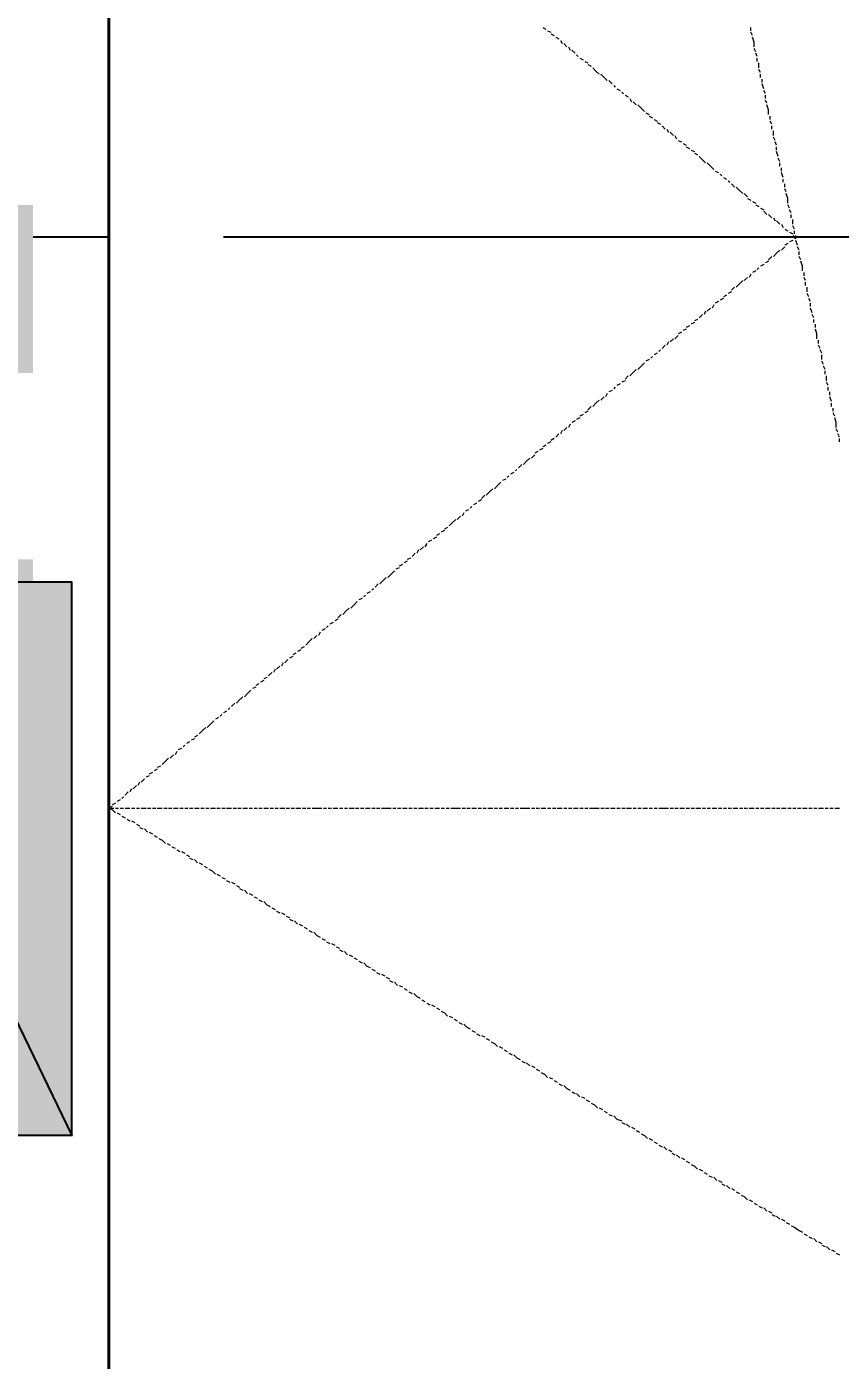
# Model space of a CAD drawing. Extents: x 8 to 21351, y 0 to 420.
# Drawn here: x 15871.49 to 15882.17, y 354.23 to 371.74 of the extents above; entities that cross this region are included whole.
import ezdxf

# ---------------------------------------------------------------- set-up
doc = ezdxf.new("R2010")
doc.units = 0
doc.styles.add('TEYPDFCAD_TEXT', font='arial.ttf')

msp = doc.modelspace()

# ---------------------------------------------------------------- hatches: boundary and pattern name
at = {"true_color": 0xffffff}
h = msp.add_hatch(color=0, dxfattribs=at)
h.paths.add_polyline_path([(15868.573, 357.187), (15868.573, 364.448), (15872.087, 357.187)])
h.paths.add_polyline_path([(15868.573, 364.448), (15872.087, 357.187), (15872.087, 364.448)])

# ---------------------------------------------------------------- linework, layer by layer
at = {"color": 7, "lineweight": 40}
msp.add_line((15872.574, 397.743), (15872.574, 310.219), dxfattribs=at)
at = {"color": 7, "lineweight": 25}
for p, q in [((15872.574, 381.593), (15872.574, 361.59)), ((15872.574, 368.977), (15871.579, 368.977)), ((15894.079, 368.977), (15874.077, 368.977)), ((15872.574, 360.087), (15872.574, 359.071)), ((15872.574, 356.193), (15872.574, 358.119)), ((15872.574, 357.568), (15872.574, 337.566))]:
    msp.add_line(p, q, dxfattribs=at)
at = {"color": 7, "lineweight": 5}
for p, q in [((15872.574, 371.687), (15872.574, 371.729)), ((15872.574, 371.602), (15872.574, 371.666)), ((15878.268, 371.729), (15878.31, 371.708)), ((15878.331, 371.687), (15878.373, 371.666)), ((15878.373, 371.644), (15878.416, 371.623)), ((15880.998, 371.687), (15880.998, 371.729)), ((15881.019, 371.623), (15880.998, 371.666)), ((15872.574, 371.538), (15872.574, 371.581)), ((15872.574, 371.475), (15872.574, 371.517)), ((15872.574, 371.39), (15872.574, 371.454)), ((15878.437, 371.602), (15878.479, 371.581)), ((15878.5, 371.56), (15878.522, 371.517)), ((15878.543, 371.517), (15878.585, 371.475)), ((15878.606, 371.475), (15878.627, 371.433)), ((15881.04, 371.538), (15881.019, 371.602)), ((15881.04, 371.475), (15881.04, 371.538)), ((15881.062, 371.411), (15881.04, 371.454)), ((15872.574, 371.327), (15872.574, 371.39)), ((15872.574, 371.263), (15872.574, 371.306)), ((15878.649, 371.433), (15878.691, 371.39)), ((15878.712, 371.369), (15878.733, 371.348)), ((15878.754, 371.327), (15878.797, 371.306)), ((15878.818, 371.284), (15878.86, 371.263)), ((15881.083, 371.348), (15881.062, 371.39)), ((15881.083, 371.284), (15881.083, 371.327)), ((15872.574, 371.2), (15872.574, 371.242)), ((15872.574, 371.115), (15872.574, 371.179)), ((15878.86, 371.242), (15878.903, 371.221)), ((15878.924, 371.2), (15878.966, 371.157)), ((15878.966, 371.157), (15879.008, 371.115)), ((15879.03, 371.115), (15879.072, 371.073)), ((15881.104, 371.2), (15881.104, 371.263)), ((15881.125, 371.136), (15881.104, 371.179)), ((15881.125, 371.073), (15881.125, 371.115)), ((15872.574, 371.052), (15872.574, 371.094)), ((15872.574, 370.988), (15872.574, 371.031)), ((15872.574, 370.904), (15872.574, 370.967)), ((15879.072, 371.073), (15879.114, 371.031)), ((15879.135, 371.031), (15879.178, 370.988)), ((15879.199, 370.967), (15879.22, 370.946)), ((15881.146, 371.009), (15881.146, 371.052)), ((15881.167, 370.925), (15881.146, 370.988)), ((15872.574, 370.84), (15872.574, 370.882)), ((15872.574, 370.776), (15872.574, 370.819)), ((15872.574, 370.692), (15872.574, 370.755)), ((15879.241, 370.925), (15879.284, 370.904)), ((15879.305, 370.882), (15879.326, 370.861)), ((15879.347, 370.84), (15879.389, 370.819)), ((15879.411, 370.798), (15879.432, 370.755)), ((15879.453, 370.755), (15879.495, 370.713)), ((15881.189, 370.861), (15881.167, 370.904)), ((15881.189, 370.798), (15881.189, 370.84)), ((15881.21, 370.734), (15881.189, 370.776)), ((15872.574, 370.628), (15872.574, 370.671)), ((15872.574, 370.565), (15872.574, 370.607)), ((15879.516, 370.713), (15879.559, 370.671)), ((15879.559, 370.671), (15879.601, 370.628)), ((15879.622, 370.607), (15879.665, 370.586)), ((15881.231, 370.649), (15881.21, 370.713)), ((15881.231, 370.586), (15881.231, 370.649)), ((15872.574, 370.48), (15872.574, 370.544)), ((15872.574, 370.417), (15872.574, 370.48)), ((15879.665, 370.565), (15879.707, 370.544)), ((15879.728, 370.522), (15879.77, 370.501)), ((15879.77, 370.48), (15879.813, 370.459)), ((15879.834, 370.438), (15879.876, 370.396)), ((15881.252, 370.522), (15881.252, 370.565)), ((15881.273, 370.459), (15881.252, 370.501)), ((15881.273, 370.396), (15881.273, 370.438)), ((15872.574, 370.353), (15872.574, 370.396)), ((15872.574, 370.29), (15872.574, 370.332)), ((15872.574, 370.205), (15872.574, 370.269)), ((15879.897, 370.396), (15879.919, 370.353)), ((15879.94, 370.353), (15879.982, 370.311)), ((15880.003, 370.311), (15880.024, 370.269)), ((15880.046, 370.247), (15880.088, 370.226)), ((15881.294, 370.311), (15881.294, 370.374)), ((15881.316, 370.247), (15881.294, 370.29)), ((15872.574, 370.142), (15872.574, 370.184)), ((15872.574, 370.078), (15872.574, 370.12)), ((15872.574, 369.993), (15872.574, 370.057)), ((15880.109, 370.205), (15880.151, 370.184)), ((15880.151, 370.163), (15880.194, 370.142)), ((15880.215, 370.12), (15880.257, 370.099)), ((15880.257, 370.078), (15880.3, 370.057)), ((15881.337, 370.184), (15881.316, 370.226)), ((15881.337, 370.12), (15881.337, 370.163)), ((15881.358, 370.036), (15881.337, 370.099)), ((15872.574, 369.93), (15872.574, 369.972)), ((15872.574, 369.866), (15872.574, 369.909)), ((15880.321, 370.036), (15880.363, 369.993)), ((15880.363, 369.993), (15880.405, 369.951)), ((15880.427, 369.951), (15880.469, 369.909)), ((15880.469, 369.909), (15880.511, 369.866)), ((15881.379, 369.972), (15881.358, 370.014)), ((15881.379, 369.909), (15881.379, 369.951)), ((15881.4, 369.845), (15881.4, 369.887)), ((15872.574, 369.782), (15872.574, 369.845)), ((15872.574, 369.718), (15872.574, 369.76)), ((15880.532, 369.845), (15880.575, 369.824)), ((15880.596, 369.803), (15880.617, 369.782)), ((15880.638, 369.76), (15880.681, 369.739)), ((15880.702, 369.718), (15880.723, 369.697)), ((15881.421, 369.76), (15881.4, 369.824)), ((15881.421, 369.697), (15881.421, 369.739)), ((15872.574, 369.655), (15872.574, 369.697)), ((15872.574, 369.57), (15872.574, 369.634)), ((15872.574, 369.507), (15872.574, 369.57)), ((15880.744, 369.676), (15880.786, 369.634)), ((15880.808, 369.634), (15880.85, 369.591)), ((15880.85, 369.591), (15880.892, 369.549)), ((15880.913, 369.549), (15880.956, 369.507)), ((15881.443, 369.634), (15881.443, 369.676)), ((15881.464, 369.57), (15881.443, 369.612)), ((15881.485, 369.485), (15881.464, 369.549)), ((15872.574, 369.443), (15872.574, 369.485)), ((15872.574, 369.38), (15872.574, 369.422)), ((15872.574, 369.295), (15872.574, 369.358)), ((15880.956, 369.485), (15880.998, 369.464)), ((15881.019, 369.443), (15881.062, 369.422)), ((15881.062, 369.401), (15881.104, 369.38)), ((15881.125, 369.358), (15881.167, 369.337)), ((15881.485, 369.422), (15881.485, 369.485)), ((15881.506, 369.358), (15881.485, 369.401)), ((15872.574, 369.231), (15872.574, 369.274)), ((15872.574, 369.168), (15872.574, 369.21)), ((15881.167, 369.316), (15881.21, 369.274)), ((15881.231, 369.274), (15881.273, 369.231)), ((15881.294, 369.231), (15881.316, 369.189)), ((15881.337, 369.189), (15881.379, 369.147)), ((15881.527, 369.295), (15881.506, 369.337)), ((15881.527, 369.231), (15881.527, 369.274)), ((15881.548, 369.147), (15881.548, 369.21)), ((15872.574, 369.083), (15872.574, 369.147)), ((15872.574, 369.02), (15872.574, 369.062)), ((15881.4, 369.147), (15881.421, 369.104)), ((15881.443, 369.083), (15881.485, 369.062)), ((15881.506, 369.041), (15881.548, 369.02)), ((15881.57, 369.083), (15881.548, 369.125)), ((15881.57, 369.02), (15881.57, 369.062)), ((15872.574, 368.956), (15872.574, 368.998)), ((15872.574, 368.871), (15872.574, 368.935)), ((15872.574, 368.808), (15872.574, 368.85)), ((15881.443, 368.85), (15881.4, 368.808)), ((15881.485, 368.893), (15881.443, 368.871)), ((15881.548, 368.935), (15881.506, 368.914)), ((15881.548, 368.998), (15881.591, 368.977)), ((15881.591, 368.977), (15881.57, 368.956)), ((15881.591, 368.956), (15881.591, 368.998)), ((15881.612, 368.871), (15881.591, 368.935)), ((15881.633, 368.808), (15881.612, 368.85)), ((15872.574, 368.745), (15872.574, 368.787)), ((15872.574, 368.66), (15872.574, 368.723)), ((15872.574, 368.596), (15872.574, 368.66)), ((15881.231, 368.66), (15881.189, 368.639)), ((15881.273, 368.723), (15881.231, 368.681)), ((15881.337, 368.766), (15881.294, 368.723)), ((15881.379, 368.808), (15881.337, 368.766)), ((15881.633, 368.745), (15881.633, 368.787)), ((15881.654, 368.681), (15881.633, 368.723)), ((15881.675, 368.596), (15881.654, 368.66)), ((15872.574, 368.533), (15872.574, 368.575)), ((15872.574, 368.469), (15872.574, 368.512)), ((15880.998, 368.49), (15880.977, 368.448)), ((15881.062, 368.533), (15881.019, 368.512)), ((15881.104, 368.575), (15881.083, 368.554)), ((15881.167, 368.617), (15881.125, 368.596)), ((15881.675, 368.533), (15881.675, 368.596)), ((15881.697, 368.469), (15881.697, 368.512)), ((15872.574, 368.385), (15872.574, 368.448)), ((15872.574, 368.321), (15872.574, 368.363)), ((15880.786, 368.321), (15880.744, 368.279)), ((15880.85, 368.363), (15880.808, 368.321)), ((15880.892, 368.406), (15880.85, 368.363)), ((15880.956, 368.448), (15880.913, 368.406)), ((15881.718, 368.406), (15881.697, 368.448)), ((15881.718, 368.342), (15881.718, 368.385)), ((15881.739, 368.258), (15881.739, 368.321)), ((15872.574, 368.258), (15872.574, 368.3)), ((15872.574, 368.173), (15872.574, 368.236)), ((15872.574, 368.11), (15872.574, 368.152)), ((15880.575, 368.131), (15880.532, 368.11)), ((15880.638, 368.173), (15880.596, 368.152)), ((15880.681, 368.215), (15880.638, 368.194)), ((15880.744, 368.258), (15880.702, 368.236)), ((15881.76, 368.194), (15881.739, 368.236)), ((15881.781, 368.131), (15881.76, 368.173)), ((15872.574, 368.046), (15872.574, 368.088)), ((15872.574, 367.961), (15872.574, 368.025)), ((15880.363, 367.961), (15880.321, 367.919)), ((15880.405, 368.004), (15880.384, 367.961)), ((15880.469, 368.046), (15880.427, 368.004)), ((15880.511, 368.088), (15880.49, 368.046)), ((15881.781, 368.067), (15881.781, 368.11)), ((15881.802, 367.983), (15881.781, 368.046)), ((15881.824, 367.919), (15881.802, 367.961)), ((15872.574, 367.898), (15872.574, 367.94)), ((15872.574, 367.834), (15872.574, 367.877)), ((15872.574, 367.75), (15872.574, 367.813)), ((15880.194, 367.813), (15880.151, 367.792)), ((15880.257, 367.855), (15880.215, 367.834)), ((15880.3, 367.898), (15880.257, 367.877)), ((15881.824, 367.855), (15881.824, 367.898)), ((15881.845, 367.792), (15881.845, 367.834)), ((15872.574, 367.686), (15872.574, 367.75)), ((15872.574, 367.623), (15872.574, 367.665)), ((15872.574, 367.559), (15872.574, 367.601)), ((15879.919, 367.601), (15879.897, 367.559)), ((15879.982, 367.644), (15879.94, 367.601)), ((15880.046, 367.686), (15880.003, 367.644)), ((15880.088, 367.728), (15880.046, 367.707)), ((15880.151, 367.771), (15880.109, 367.75)), ((15881.866, 367.707), (15881.845, 367.771)), ((15881.866, 367.644), (15881.866, 367.707)), ((15881.887, 367.58), (15881.887, 367.623)), ((15872.574, 367.474), (15872.574, 367.538)), ((15872.574, 367.411), (15872.574, 367.453)), ((15879.77, 367.453), (15879.728, 367.432)), ((15879.813, 367.496), (15879.792, 367.474)), ((15879.876, 367.559), (15879.834, 367.517)), ((15881.908, 367.517), (15881.887, 367.559)), ((15881.929, 367.453), (15881.908, 367.496)), ((15881.929, 367.369), (15881.929, 367.432)), ((15872.574, 367.348), (15872.574, 367.39)), ((15872.574, 367.263), (15872.574, 367.326)), ((15879.559, 367.284), (15879.516, 367.242)), ((15879.601, 367.326), (15879.559, 367.284)), ((15879.665, 367.369), (15879.622, 367.348)), ((15879.707, 367.411), (15879.686, 367.39)), ((15881.951, 367.305), (15881.929, 367.348)), ((15881.972, 367.242), (15881.951, 367.284)), ((15872.574, 367.199), (15872.574, 367.242)), ((15872.574, 367.136), (15872.574, 367.178)), ((15872.574, 367.051), (15872.574, 367.115)), ((15879.347, 367.093), (15879.305, 367.072)), ((15879.389, 367.157), (15879.347, 367.115)), ((15879.453, 367.199), (15879.411, 367.157)), ((15879.495, 367.242), (15879.453, 367.199)), ((15881.972, 367.178), (15881.972, 367.221)), ((15881.993, 367.093), (15881.993, 367.157)), ((15872.574, 366.988), (15872.574, 367.03)), ((15872.574, 366.924), (15872.574, 366.966)), ((15872.574, 366.839), (15872.574, 366.903)), ((15879.114, 366.924), (15879.093, 366.882)), ((15879.178, 366.966), (15879.135, 366.945)), ((15879.22, 367.009), (15879.199, 366.988)), ((15879.284, 367.051), (15879.241, 367.03)), ((15882.014, 367.03), (15881.993, 367.072)), ((15882.014, 366.966), (15882.014, 367.009)), ((15882.035, 366.903), (15882.035, 366.945)), ((15872.574, 366.776), (15872.574, 366.839)), ((15872.574, 366.712), (15872.574, 366.755)), ((15878.903, 366.755), (15878.86, 366.712)), ((15878.966, 366.797), (15878.924, 366.755)), ((15879.008, 366.839), (15878.966, 366.797)), ((15879.072, 366.882), (15879.03, 366.839)), ((15882.056, 366.818), (15882.035, 366.882)), ((15882.056, 366.755), (15882.056, 366.797)), ((15882.078, 366.691), (15882.078, 366.734)), ((15872.574, 366.649), (15872.574, 366.691)), ((15872.574, 366.564), (15872.574, 366.628)), ((15878.691, 366.564), (15878.649, 366.543)), ((15878.754, 366.607), (15878.712, 366.585)), ((15878.797, 366.649), (15878.754, 366.628)), ((15878.86, 366.691), (15878.818, 366.67)), ((15882.099, 366.628), (15882.078, 366.67)), ((15882.12, 366.543), (15882.099, 366.607)), ((15872.574, 366.501), (15872.574, 366.543)), ((15872.574, 366.437), (15872.574, 366.48)), ((15872.574, 366.353), (15872.574, 366.416)), ((15878.479, 366.395), (15878.437, 366.353)), ((15878.522, 366.437), (15878.5, 366.395)), ((15878.585, 366.48), (15878.543, 366.437)), ((15878.627, 366.522), (15878.606, 366.48)), ((15882.12, 366.48), (15882.12, 366.543)), ((15882.141, 366.416), (15882.12, 366.459)), ((15882.162, 366.353), (15882.141, 366.395)), ((15872.574, 366.289), (15872.574, 366.332)), ((15872.574, 366.226), (15872.574, 366.268)), ((15872.574, 366.141), (15872.574, 366.204)), ((15878.268, 366.204), (15878.225, 366.183)), ((15878.31, 366.247), (15878.268, 366.226)), ((15878.373, 366.289), (15878.331, 366.268)), ((15878.416, 366.332), (15878.373, 366.31)), ((15882.162, 366.289), (15882.162, 366.332)), ((15872.574, 366.077), (15872.574, 366.12)), ((15872.574, 366.014), (15872.574, 366.056)), ((15878.056, 366.035), (15878.014, 365.993)), ((15878.098, 366.077), (15878.056, 366.035)), ((15878.162, 366.12), (15878.119, 366.077)), ((15878.204, 366.162), (15878.162, 366.141)), ((15872.574, 365.929), (15872.574, 365.993)), ((15872.574, 365.866), (15872.574, 365.929)), ((15877.887, 365.887), (15877.844, 365.866)), ((15877.929, 365.929), (15877.908, 365.908)), ((15877.992, 365.993), (15877.95, 365.95)), ((15872.574, 365.802), (15872.574, 365.845)), ((15872.574, 365.739), (15872.574, 365.781)), ((15872.574, 365.654), (15872.574, 365.718)), ((15877.675, 365.718), (15877.633, 365.675)), ((15877.717, 365.76), (15877.675, 365.718)), ((15877.781, 365.802), (15877.738, 365.781)), ((15877.823, 365.845), (15877.802, 365.824)), ((15872.574, 365.591), (15872.574, 365.633)), ((15872.574, 365.527), (15872.574, 365.569)), ((15872.574, 365.442), (15872.574, 365.506)), ((15877.463, 365.527), (15877.421, 365.506)), ((15877.506, 365.591), (15877.463, 365.548)), ((15877.569, 365.633), (15877.527, 365.591)), ((15877.611, 365.675), (15877.569, 365.633)), ((15872.574, 365.379), (15872.574, 365.421)), ((15872.574, 365.315), (15872.574, 365.358)), ((15877.23, 365.358), (15877.209, 365.315)), ((15877.294, 365.4), (15877.252, 365.379)), ((15877.336, 365.442), (15877.315, 365.421)), ((15877.4, 365.485), (15877.357, 365.464)), ((15872.574, 365.231), (15872.574, 365.294)), ((15872.574, 365.167), (15872.574, 365.21)), ((15877.019, 365.167), (15876.976, 365.146)), ((15877.082, 365.231), (15877.04, 365.188)), ((15877.125, 365.273), (15877.082, 365.231)), ((15877.188, 365.315), (15877.146, 365.273)), ((15872.574, 365.104), (15872.574, 365.146)), ((15872.574, 365.019), (15872.574, 365.083)), ((15872.574, 364.956), (15872.574, 365.019)), ((15876.807, 364.998), (15876.765, 364.977)), ((15876.871, 365.04), (15876.828, 365.019)), ((15876.913, 365.083), (15876.871, 365.062)), ((15876.976, 365.125), (15876.934, 365.104)), ((15872.574, 364.892), (15872.574, 364.935)), ((15872.574, 364.829), (15872.574, 364.871)), ((15872.574, 364.744), (15872.574, 364.807)), ((15876.595, 364.829), (15876.553, 364.786)), ((15876.638, 364.871), (15876.617, 364.829)), ((15876.701, 364.913), (15876.659, 364.871)), ((15876.744, 364.956), (15876.722, 364.913)), ((15872.574, 364.68), (15872.574, 364.723)), ((15872.574, 364.617), (15872.574, 364.659)), ((15876.384, 364.638), (15876.341, 364.617)), ((15876.426, 364.68), (15876.384, 364.659)), ((15876.49, 364.723), (15876.447, 364.702)), ((15876.532, 364.765), (15876.49, 364.744)), ((15872.574, 364.532), (15872.574, 364.596)), ((15872.574, 364.469), (15872.574, 364.511)), ((15876.172, 364.469), (15876.13, 364.426)), ((15876.214, 364.511), (15876.172, 364.469)), ((15876.278, 364.553), (15876.236, 364.511)), ((15876.32, 364.596), (15876.278, 364.553)), ((15872.574, 364.405), (15872.574, 364.448)), ((15872.574, 364.321), (15872.574, 364.384)), ((15872.574, 364.257), (15872.574, 364.299)), ((15875.939, 364.278), (15875.918, 364.257)), ((15876.003, 364.321), (15875.96, 364.299)), ((15876.045, 364.363), (15876.024, 364.342)), ((15876.109, 364.426), (15876.066, 364.384)), ((15872.574, 364.194), (15872.574, 364.236)), ((15872.574, 364.109), (15872.574, 364.173)), ((15872.574, 364.046), (15872.574, 364.109)), ((15875.728, 364.109), (15875.685, 364.067)), ((15875.791, 364.151), (15875.749, 364.109)), ((15875.833, 364.194), (15875.791, 364.151)), ((15875.897, 364.236), (15875.855, 364.215)), ((15872.574, 363.982), (15872.574, 364.024)), ((15872.574, 363.918), (15872.574, 363.961)), ((15875.579, 363.961), (15875.537, 363.94)), ((15875.622, 364.024), (15875.579, 363.982)), ((15875.685, 364.067), (15875.643, 364.024)), ((15872.574, 363.834), (15872.574, 363.897)), ((15872.574, 363.77), (15872.574, 363.813)), ((15875.347, 363.791), (15875.325, 363.749)), ((15875.41, 363.834), (15875.368, 363.813)), ((15875.452, 363.876), (15875.431, 363.855)), ((15875.516, 363.918), (15875.474, 363.897)), ((15872.574, 363.707), (15872.574, 363.749)), ((15872.574, 363.622), (15872.574, 363.686)), ((15872.574, 363.559), (15872.574, 363.601)), ((15875.135, 363.601), (15875.093, 363.58)), ((15875.198, 363.664), (15875.156, 363.622)), ((15875.241, 363.707), (15875.198, 363.664)), ((15875.304, 363.749), (15875.262, 363.707)), ((15872.574, 363.495), (15872.574, 363.538)), ((15872.574, 363.41), (15872.574, 363.474)), ((15874.923, 363.432), (15874.881, 363.389)), ((15874.987, 363.474), (15874.944, 363.453)), ((15875.029, 363.516), (15874.987, 363.495)), ((15875.093, 363.559), (15875.05, 363.538)), ((15872.574, 363.347), (15872.574, 363.389)), ((15872.574, 363.283), (15872.574, 363.326)), ((15872.574, 363.199), (15872.574, 363.262)), ((15874.712, 363.262), (15874.669, 363.22)), ((15874.754, 363.305), (15874.733, 363.262)), ((15874.817, 363.347), (15874.775, 363.305)), ((15874.86, 363.389), (15874.839, 363.347)), ((15872.574, 363.135), (15872.574, 363.199)), ((15872.574, 363.072), (15872.574, 363.114)), ((15872.574, 363.008), (15872.574, 363.051)), ((15874.5, 363.072), (15874.458, 363.051)), ((15874.542, 363.114), (15874.5, 363.093)), ((15874.606, 363.156), (15874.563, 363.135)), ((15874.648, 363.199), (15874.606, 363.178)), ((15872.574, 362.924), (15872.574, 362.987)), ((15872.574, 362.86), (15872.574, 362.902)), ((15874.288, 362.902), (15874.246, 362.86)), ((15874.331, 362.945), (15874.288, 362.902)), ((15874.394, 362.987), (15874.352, 362.945)), ((15874.436, 363.029), (15874.394, 362.987)), ((15872.574, 362.797), (15872.574, 362.839)), ((15872.574, 362.712), (15872.574, 362.776)), ((15874.055, 362.712), (15874.034, 362.691)), ((15874.119, 362.754), (15874.077, 362.733)), ((15874.161, 362.797), (15874.14, 362.776)), ((15874.225, 362.86), (15874.182, 362.818)), ((15872.574, 362.649), (15872.574, 362.691)), ((15872.574, 362.585), (15872.574, 362.627)), ((15872.574, 362.5), (15872.574, 362.564)), ((15873.844, 362.543), (15873.801, 362.5)), ((15873.907, 362.585), (15873.865, 362.543)), ((15873.95, 362.627), (15873.907, 362.585)), ((15874.013, 362.67), (15873.971, 362.649)), ((15872.574, 362.437), (15872.574, 362.479)), ((15872.574, 362.373), (15872.574, 362.416)), ((15872.574, 362.289), (15872.574, 362.352)), ((15873.632, 362.352), (15873.59, 362.331)), ((15873.696, 362.394), (15873.653, 362.373)), ((15873.738, 362.437), (15873.696, 362.416)), ((15873.801, 362.5), (15873.759, 362.458)), ((15872.574, 362.225), (15872.574, 362.289)), ((15872.574, 362.162), (15872.574, 362.204)), ((15873.42, 362.183), (15873.378, 362.14)), ((15873.463, 362.225), (15873.442, 362.183)), ((15873.526, 362.267), (15873.484, 362.246)), ((15873.569, 362.31), (15873.547, 362.289)), ((15872.574, 362.098), (15872.574, 362.14)), ((15872.574, 362.014), (15872.574, 362.077)), ((15873.251, 362.035), (15873.209, 362.014)), ((15873.315, 362.098), (15873.272, 362.056)), ((15873.357, 362.14), (15873.315, 362.098)), ((15872.574, 361.95), (15872.574, 361.992)), ((15872.574, 361.887), (15872.574, 361.929)), ((15872.574, 361.802), (15872.574, 361.865)), ((15873.039, 361.865), (15872.997, 361.823)), ((15873.103, 361.908), (15873.061, 361.887)), ((15873.145, 361.95), (15873.103, 361.929)), ((15873.209, 361.992), (15873.166, 361.971)), ((15872.574, 361.738), (15872.574, 361.781)), ((15872.574, 361.675), (15872.574, 361.717)), ((15872.574, 361.59), (15872.574, 361.654)), ((15872.828, 361.696), (15872.785, 361.654)), ((15872.87, 361.738), (15872.849, 361.696)), ((15872.934, 361.781), (15872.891, 361.738)), ((15872.976, 361.823), (15872.955, 361.781)), ((15872.574, 361.527), (15872.574, 361.569)), ((15872.616, 361.505), (15872.574, 361.484)), ((15872.574, 361.463), (15872.574, 361.505)), ((15872.574, 361.484), (15872.637, 361.484)), ((15872.574, 361.484), (15872.616, 361.463)), ((15872.658, 361.548), (15872.616, 361.527)), ((15872.658, 361.484), (15872.701, 361.484)), ((15872.722, 361.59), (15872.68, 361.569)), ((15872.722, 361.484), (15872.764, 361.484)), ((15872.764, 361.632), (15872.743, 361.611)), ((15872.785, 361.484), (15872.849, 361.484)), ((15872.87, 361.484), (15872.912, 361.484)), ((15872.934, 361.484), (15872.976, 361.484)), ((15872.997, 361.484), (15873.061, 361.484)), ((15873.082, 361.484), (15873.124, 361.484)), ((15873.145, 361.484), (15873.188, 361.484)), ((15873.209, 361.484), (15873.272, 361.484)), ((15873.293, 361.484), (15873.336, 361.484)), ((15873.357, 361.484), (15873.399, 361.484)), ((15873.42, 361.484), (15873.484, 361.484)), ((15873.505, 361.484), (15873.547, 361.484)), ((15873.569, 361.484), (15873.611, 361.484)), ((15873.632, 361.484), (15873.674, 361.484)), ((15873.696, 361.484), (15873.759, 361.484)), ((15873.78, 361.484), (15873.823, 361.484)), ((15873.844, 361.484), (15873.886, 361.484)), ((15873.907, 361.484), (15873.971, 361.484)), ((15873.992, 361.484), (15874.034, 361.484)), ((15874.055, 361.484), (15874.098, 361.484)), ((15874.119, 361.484), (15874.182, 361.484)), ((15874.204, 361.484), (15874.246, 361.484)), ((15874.267, 361.484), (15874.309, 361.484)), ((15874.331, 361.484), (15874.394, 361.484)), ((15874.415, 361.484), (15874.458, 361.484)), ((15874.479, 361.484), (15874.521, 361.484)), ((15874.542, 361.484), (15874.585, 361.484)), ((15874.606, 361.484), (15874.669, 361.484)), ((15874.69, 361.484), (15874.733, 361.484)), ((15874.754, 361.484), (15874.796, 361.484)), ((15874.817, 361.484), (15874.881, 361.484)), ((15874.902, 361.484), (15874.944, 361.484)), ((15874.966, 361.484), (15875.008, 361.484)), ((15875.029, 361.484), (15875.093, 361.484)), ((15875.114, 361.484), (15875.156, 361.484)), ((15875.177, 361.484), (15875.22, 361.484)), ((15875.241, 361.484), (15875.304, 361.484)), ((15875.304, 361.484), (15875.368, 361.484)), ((15875.389, 361.484), (15875.431, 361.484)), ((15875.452, 361.484), (15875.495, 361.484)), ((15875.516, 361.484), (15875.579, 361.484)), ((15875.601, 361.484), (15875.643, 361.484)), ((15875.664, 361.484), (15875.706, 361.484)), ((15875.728, 361.484), (15875.791, 361.484)), ((15875.812, 361.484), (15875.855, 361.484)), ((15875.876, 361.484), (15875.918, 361.484)), ((15875.939, 361.484), (15876.003, 361.484)), ((15876.024, 361.484), (15876.066, 361.484)), ((15876.087, 361.484), (15876.13, 361.484)), ((15876.151, 361.484), (15876.214, 361.484)), ((15876.214, 361.484), (15876.278, 361.484)), ((15876.299, 361.484), (15876.341, 361.484)), ((15876.363, 361.484), (15876.405, 361.484)), ((15876.426, 361.484), (15876.49, 361.484)), ((15876.511, 361.484), (15876.553, 361.484)), ((15876.574, 361.484), (15876.617, 361.484)), ((15876.638, 361.484), (15876.701, 361.484)), ((15876.722, 361.484), (15876.765, 361.484)), ((15876.786, 361.484), (15876.828, 361.484)), ((15876.849, 361.484), (15876.913, 361.484)), ((15876.934, 361.484), (15876.976, 361.484)), ((15876.998, 361.484), (15877.04, 361.484)), ((15877.061, 361.484), (15877.125, 361.484)), ((15877.125, 361.484), (15877.188, 361.484)), ((15877.209, 361.484), (15877.252, 361.484)), ((15877.273, 361.484), (15877.315, 361.484)), ((15877.336, 361.484), (15877.4, 361.484)), ((15877.421, 361.484), (15877.463, 361.484)), ((15877.484, 361.484), (15877.527, 361.484)), ((15877.548, 361.484), (15877.611, 361.484)), ((15877.633, 361.484), (15877.675, 361.484)), ((15877.696, 361.484), (15877.738, 361.484)), ((15877.76, 361.484), (15877.823, 361.484)), ((15877.844, 361.484), (15877.887, 361.484)), ((15877.908, 361.484), (15877.95, 361.484)), ((15877.971, 361.484), (15878.035, 361.484)), ((15878.035, 361.484), (15878.098, 361.484)), ((15878.119, 361.484), (15878.162, 361.484)), ((15878.183, 361.484), (15878.225, 361.484)), ((15878.246, 361.484), (15878.31, 361.484)), ((15878.331, 361.484), (15878.373, 361.484)), ((15878.395, 361.484), (15878.437, 361.484)), ((15878.458, 361.484), (15878.522, 361.484)), ((15878.543, 361.484), (15878.585, 361.484)), ((15878.606, 361.484), (15878.649, 361.484)), ((15878.67, 361.484), (15878.733, 361.484)), ((15878.754, 361.484), (15878.797, 361.484)), ((15878.818, 361.484), (15878.86, 361.484)), ((15878.881, 361.484), (15878.945, 361.484)), ((15878.945, 361.484), (15879.008, 361.484)), ((15879.03, 361.484), (15879.072, 361.484)), ((15879.093, 361.484), (15879.135, 361.484)), ((15879.157, 361.484), (15879.22, 361.484)), ((15879.241, 361.484), (15879.284, 361.484)), ((15879.305, 361.484), (15879.347, 361.484)), ((15879.368, 361.484), (15879.432, 361.484)), ((15879.453, 361.484), (15879.495, 361.484)), ((15879.516, 361.484), (15879.559, 361.484)), ((15879.58, 361.484), (15879.643, 361.484)), ((15879.665, 361.484), (15879.707, 361.484)), ((15879.728, 361.484), (15879.77, 361.484)), ((15879.792, 361.484), (15879.855, 361.484)), ((15879.855, 361.484), (15879.919, 361.484)), ((15879.94, 361.484), (15879.982, 361.484)), ((15880.003, 361.484), (15880.046, 361.484)), ((15880.067, 361.484), (15880.13, 361.484)), ((15880.151, 361.484), (15880.194, 361.484)), ((15880.215, 361.484), (15880.257, 361.484)), ((15880.278, 361.484), (15880.342, 361.484)), ((15880.363, 361.484), (15880.405, 361.484)), ((15880.427, 361.484), (15880.469, 361.484)), ((15880.49, 361.484), (15880.554, 361.484)), ((15880.575, 361.484), (15880.617, 361.484)), ((15880.638, 361.484), (15880.681, 361.484)), ((15880.702, 361.484), (15880.744, 361.484)), ((15880.765, 361.484), (15880.829, 361.484)), ((15880.85, 361.484), (15880.892, 361.484)), ((15880.913, 361.484), (15880.956, 361.484)), ((15880.977, 361.484), (15881.04, 361.484)), ((15881.062, 361.484), (15881.104, 361.484)), ((15881.125, 361.484), (15881.167, 361.484)), ((15881.189, 361.484), (15881.252, 361.484)), ((15881.273, 361.484), (15881.316, 361.484)), ((15881.337, 361.484), (15881.379, 361.484)), ((15881.4, 361.484), (15881.464, 361.484)), ((15881.485, 361.484), (15881.527, 361.484)), ((15881.548, 361.484), (15881.591, 361.484)), ((15881.612, 361.484), (15881.654, 361.484)), ((15881.675, 361.484), (15881.739, 361.484)), ((15881.76, 361.484), (15881.802, 361.484)), ((15881.824, 361.484), (15881.866, 361.484)), ((15881.887, 361.484), (15881.951, 361.484)), ((15881.972, 361.484), (15882.014, 361.484)), ((15882.035, 361.484), (15882.078, 361.484)), ((15882.099, 361.484), (15882.162, 361.484)), ((15872.574, 361.378), (15872.574, 361.442)), ((15872.574, 361.315), (15872.574, 361.378)), ((15872.616, 361.463), (15872.658, 361.421)), ((15872.68, 361.421), (15872.722, 361.4)), ((15872.743, 361.378), (15872.785, 361.357)), ((15872.807, 361.336), (15872.849, 361.315)), ((15872.87, 361.315), (15872.912, 361.294)), ((15872.574, 361.252), (15872.574, 361.294)), ((15872.574, 361.188), (15872.574, 361.23)), ((15872.574, 361.103), (15872.574, 361.167)), ((15872.934, 361.273), (15872.976, 361.252)), ((15872.976, 361.23), (15873.018, 361.209)), ((15873.039, 361.209), (15873.082, 361.167)), ((15873.103, 361.167), (15873.145, 361.146)), ((15872.574, 361.04), (15872.574, 361.082)), ((15872.574, 360.976), (15872.574, 361.019)), ((15872.574, 360.892), (15872.574, 360.955)), ((15873.166, 361.125), (15873.209, 361.103)), ((15873.23, 361.082), (15873.272, 361.061)), ((15873.272, 361.061), (15873.315, 361.019)), ((15873.336, 361.019), (15873.378, 360.997)), ((15873.399, 360.976), (15873.442, 360.955)), ((15872.574, 360.828), (15872.574, 360.87)), ((15872.574, 360.765), (15872.574, 360.807)), ((15873.463, 360.934), (15873.505, 360.913)), ((15873.526, 360.913), (15873.569, 360.892)), ((15873.59, 360.87), (15873.632, 360.849)), ((15873.632, 360.828), (15873.674, 360.807)), ((15873.696, 360.807), (15873.738, 360.765)), ((15872.574, 360.68), (15872.574, 360.743)), ((15872.574, 360.616), (15872.574, 360.659)), ((15873.759, 360.765), (15873.801, 360.743)), ((15873.823, 360.722), (15873.865, 360.701)), ((15873.886, 360.68), (15873.928, 360.659)), ((15873.928, 360.659), (15873.971, 360.616)), ((15873.992, 360.616), (15874.034, 360.595)), ((15872.574, 360.553), (15872.574, 360.595)), ((15872.574, 360.468), (15872.574, 360.532)), ((15872.574, 360.405), (15872.574, 360.468)), ((15874.055, 360.574), (15874.098, 360.553)), ((15874.119, 360.532), (15874.161, 360.511)), ((15874.182, 360.511), (15874.225, 360.49)), ((15874.246, 360.468), (15874.288, 360.447)), ((15874.288, 360.426), (15874.331, 360.405)), ((15872.574, 360.341), (15872.574, 360.384)), ((15872.574, 360.278), (15872.574, 360.32)), ((15872.574, 360.193), (15872.574, 360.257)), ((15874.352, 360.405), (15874.394, 360.363)), ((15874.415, 360.363), (15874.458, 360.341)), ((15874.479, 360.32), (15874.521, 360.299)), ((15874.542, 360.278), (15874.585, 360.257)), ((15874.606, 360.257), (15874.648, 360.214)), ((15872.574, 360.13), (15872.574, 360.172)), ((15872.574, 360.066), (15872.574, 360.108)), ((15874.648, 360.214), (15874.69, 360.193)), ((15874.712, 360.172), (15874.754, 360.151)), ((15874.775, 360.13), (15874.817, 360.108)), ((15874.839, 360.108), (15874.881, 360.087)), ((15872.574, 359.981), (15872.574, 360.045)), ((15872.574, 359.918), (15872.574, 359.96)), ((15874.902, 360.066), (15874.944, 360.045)), ((15874.944, 360.024), (15874.987, 360.003)), ((15875.008, 360.003), (15875.05, 359.96)), ((15875.071, 359.96), (15875.114, 359.939)), ((15875.135, 359.918), (15875.177, 359.897)), ((15872.574, 359.854), (15872.574, 359.897)), ((15872.574, 359.77), (15872.574, 359.833)), ((15872.574, 359.706), (15872.574, 359.749)), ((15875.198, 359.876), (15875.241, 359.854)), ((15875.262, 359.854), (15875.304, 359.812)), ((15875.304, 359.812), (15875.347, 359.791)), ((15875.368, 359.77), (15875.41, 359.749)), ((15875.431, 359.728), (15875.474, 359.706)), ((15872.574, 359.643), (15872.574, 359.685)), ((15872.574, 359.558), (15872.574, 359.622)), ((15872.574, 359.495), (15872.574, 359.558)), ((15875.495, 359.706), (15875.537, 359.685)), ((15875.558, 359.664), (15875.601, 359.643)), ((15875.601, 359.622), (15875.643, 359.601)), ((15875.664, 359.601), (15875.706, 359.558)), ((15875.728, 359.558), (15875.77, 359.537)), ((15872.574, 359.431), (15872.574, 359.474)), ((15872.574, 359.368), (15872.574, 359.41)), ((15875.791, 359.516), (15875.833, 359.495)), ((15875.855, 359.474), (15875.897, 359.452)), ((15875.918, 359.452), (15875.96, 359.41)), ((15875.96, 359.41), (15876.003, 359.389)), ((15872.574, 359.283), (15872.574, 359.346)), ((15872.574, 359.219), (15872.574, 359.262)), ((15876.024, 359.368), (15876.066, 359.346)), ((15876.087, 359.325), (15876.13, 359.304)), ((15876.151, 359.304), (15876.193, 359.283)), ((15876.214, 359.262), (15876.257, 359.241)), ((15876.257, 359.219), (15876.299, 359.198)), ((15872.574, 359.156), (15872.574, 359.198)), ((15872.574, 359.071), (15872.574, 359.135)), ((15872.574, 359.008), (15872.574, 359.05)), ((15876.32, 359.198), (15876.363, 359.156)), ((15876.384, 359.156), (15876.426, 359.135)), ((15876.447, 359.114), (15876.49, 359.092)), ((15876.511, 359.071), (15876.553, 359.05)), ((15876.574, 359.05), (15876.617, 359.008)), ((15872.574, 358.944), (15872.574, 358.987)), ((15872.574, 358.86), (15872.574, 358.923)), ((15876.617, 359.008), (15876.659, 358.987)), ((15876.68, 358.966), (15876.722, 358.944)), ((15876.744, 358.923), (15876.786, 358.902)), ((15876.807, 358.902), (15876.849, 358.881)), ((15876.871, 358.86), (15876.913, 358.839)), ((15872.574, 358.796), (15872.574, 358.839)), ((15872.574, 358.733), (15872.574, 358.775)), ((15872.574, 358.648), (15872.574, 358.711)), ((15876.934, 358.817), (15876.976, 358.796)), ((15876.976, 358.796), (15877.019, 358.754)), ((15877.04, 358.754), (15877.082, 358.733)), ((15877.103, 358.711), (15877.146, 358.69)), ((15872.574, 358.584), (15872.574, 358.648)), ((15872.574, 358.521), (15872.574, 358.563)), ((15872.574, 358.457), (15872.574, 358.5)), ((15877.167, 358.669), (15877.209, 358.648)), ((15877.23, 358.648), (15877.273, 358.606)), ((15877.273, 358.606), (15877.315, 358.584)), ((15877.336, 358.563), (15877.379, 358.542)), ((15877.4, 358.521), (15877.442, 358.5)), ((15877.463, 358.5), (15877.506, 358.479)), ((15872.574, 358.373), (15872.574, 358.436)), ((15872.574, 358.309), (15872.574, 358.352)), ((15877.527, 358.457), (15877.569, 358.436)), ((15877.59, 358.415), (15877.633, 358.394)), ((15877.633, 358.394), (15877.675, 358.352)), ((15877.696, 358.352), (15877.738, 358.33)), ((15872.574, 358.246), (15872.574, 358.288)), ((15872.574, 358.161), (15872.574, 358.225)), ((15877.76, 358.309), (15877.802, 358.288)), ((15877.823, 358.267), (15877.865, 358.246)), ((15877.887, 358.246), (15877.929, 358.204)), ((15877.929, 358.204), (15877.971, 358.182)), ((15877.992, 358.161), (15878.035, 358.14)), ((15872.574, 358.098), (15872.574, 358.14)), ((15872.574, 358.034), (15872.574, 358.077)), ((15872.574, 357.949), (15872.574, 358.013)), ((15878.056, 358.14), (15878.098, 358.098)), ((15878.119, 358.098), (15878.162, 358.077)), ((15878.183, 358.055), (15878.225, 358.034)), ((15878.246, 358.013), (15878.289, 357.992)), ((15878.289, 357.992), (15878.331, 357.949)), ((15872.574, 357.886), (15872.574, 357.928)), ((15872.574, 357.822), (15872.574, 357.865)), ((15872.574, 357.738), (15872.574, 357.801)), ((15878.352, 357.949), (15878.395, 357.928)), ((15878.416, 357.907), (15878.458, 357.886)), ((15878.479, 357.865), (15878.522, 357.844)), ((15878.543, 357.844), (15878.585, 357.801)), ((15878.585, 357.801), (15878.627, 357.78)), ((15872.574, 357.674), (15872.574, 357.738)), ((15872.574, 357.611), (15872.574, 357.653)), ((15878.649, 357.759), (15878.691, 357.738)), ((15878.712, 357.738), (15878.754, 357.695)), ((15878.776, 357.695), (15878.818, 357.674)), ((15878.839, 357.653), (15878.881, 357.632)), ((15872.574, 357.547), (15872.574, 357.59)), ((15872.574, 357.463), (15872.574, 357.526)), ((15878.903, 357.611), (15878.945, 357.59)), ((15878.945, 357.59), (15878.987, 357.547)), ((15879.008, 357.547), (15879.051, 357.526)), ((15879.072, 357.505), (15879.114, 357.484)), ((15879.135, 357.463), (15879.178, 357.442)), ((15872.574, 357.399), (15872.574, 357.442)), ((15872.574, 357.336), (15872.574, 357.378)), ((15872.574, 357.251), (15872.574, 357.315)), ((15879.199, 357.442), (15879.241, 357.399)), ((15879.241, 357.399), (15879.305, 357.378)), ((15879.305, 357.357), (15879.347, 357.336)), ((15879.368, 357.336), (15879.411, 357.293)), ((15879.432, 357.293), (15879.474, 357.272)), ((15872.574, 357.187), (15872.574, 357.23)), ((15872.574, 357.124), (15872.574, 357.166)), ((15872.574, 357.039), (15872.574, 357.103)), ((15879.495, 357.251), (15879.538, 357.23)), ((15879.559, 357.209), (15879.601, 357.187)), ((15879.601, 357.187), (15879.643, 357.145)), ((15879.665, 357.145), (15879.707, 357.124)), ((15879.728, 357.103), (15879.77, 357.082)), ((15872.574, 356.976), (15872.574, 357.018)), ((15872.574, 356.912), (15872.574, 356.955)), ((15879.792, 357.06), (15879.834, 357.039)), ((15879.855, 357.039), (15879.897, 356.997)), ((15879.919, 356.997), (15879.961, 356.976)), ((15879.961, 356.955), (15880.003, 356.933)), ((15880.024, 356.933), (15880.067, 356.891)), ((15872.574, 356.828), (15872.574, 356.891)), ((15872.574, 356.764), (15872.574, 356.828)), ((15880.088, 356.891), (15880.13, 356.87)), ((15880.151, 356.849), (15880.194, 356.828)), ((15880.215, 356.807), (15880.257, 356.785)), ((15880.257, 356.785), (15880.3, 356.743)), ((15872.574, 356.701), (15872.574, 356.743)), ((15872.574, 356.637), (15872.574, 356.68)), ((15872.574, 356.553), (15872.574, 356.616)), ((15880.321, 356.743), (15880.363, 356.722)), ((15880.384, 356.701), (15880.427, 356.68)), ((15880.448, 356.658), (15880.49, 356.637)), ((15880.511, 356.637), (15880.554, 356.595)), ((15880.575, 356.595), (15880.617, 356.574)), ((15872.574, 356.489), (15872.574, 356.531)), ((15872.574, 356.425), (15872.574, 356.468)), ((15872.574, 356.341), (15872.574, 356.404)), ((15880.617, 356.553), (15880.659, 356.531)), ((15880.681, 356.531), (15880.723, 356.489)), ((15880.744, 356.489), (15880.786, 356.468)), ((15880.808, 356.447), (15880.85, 356.425)), ((15880.871, 356.404), (15880.913, 356.383)), ((15872.574, 356.277), (15872.574, 356.32)), ((15872.574, 356.214), (15872.574, 356.256)), ((15880.913, 356.383), (15880.956, 356.341)), ((15880.977, 356.341), (15881.019, 356.32)), ((15881.04, 356.298), (15881.083, 356.277)), ((15881.104, 356.256), (15881.146, 356.235)), ((15881.167, 356.235), (15881.21, 356.193)), ((15872.574, 356.129), (15872.574, 356.193)), ((15872.574, 356.066), (15872.574, 356.108)), ((15881.231, 356.193), (15881.273, 356.171)), ((15881.273, 356.15), (15881.316, 356.129)), ((15881.337, 356.129), (15881.379, 356.087)), ((15881.4, 356.087), (15881.443, 356.066)), ((15872.574, 356.002), (15872.574, 356.045)), ((15872.574, 355.918), (15872.574, 355.981)), ((15872.574, 355.854), (15872.574, 355.918)), ((15881.464, 356.045), (15881.506, 356.023)), ((15881.527, 356.002), (15881.57, 355.981)), ((15881.57, 355.981), (15881.633, 355.939)), ((15881.633, 355.939), (15881.675, 355.918)), ((15881.697, 355.896), (15881.739, 355.875)), ((15872.574, 355.791), (15872.574, 355.833)), ((15872.574, 355.727), (15872.574, 355.769)), ((15872.574, 355.642), (15872.574, 355.706)), ((15881.76, 355.854), (15881.802, 355.833)), ((15881.824, 355.833), (15881.866, 355.791)), ((15881.887, 355.791), (15881.929, 355.769)), ((15881.929, 355.748), (15881.972, 355.727)), ((15881.993, 355.727), (15882.035, 355.685)), ((15872.574, 355.579), (15872.574, 355.621)), ((15872.574, 355.515), (15872.574, 355.558)), ((15882.056, 355.685), (15882.099, 355.663)), ((15882.12, 355.642), (15882.162, 355.621)), ((15872.574, 355.431), (15872.574, 355.494)), ((15872.574, 355.367), (15872.574, 355.409)), ((15872.574, 355.304), (15872.574, 355.346)), ((15872.574, 355.219), (15872.574, 355.282)), ((15872.574, 355.156), (15872.574, 355.198)), ((15872.574, 355.092), (15872.574, 355.134)), ((15872.574, 355.007), (15872.574, 355.071)), ((15872.574, 354.944), (15872.574, 355.007)), ((15872.574, 354.88), (15872.574, 354.923)), ((15872.574, 354.817), (15872.574, 354.859)), ((15872.574, 354.732), (15872.574, 354.796)), ((15872.574, 354.669), (15872.574, 354.711)), ((15872.574, 354.605), (15872.574, 354.647)), ((15872.574, 354.521), (15872.574, 354.584)), ((15872.574, 354.457), (15872.574, 354.499)), ((15872.574, 354.394), (15872.574, 354.436)), ((15872.574, 354.309), (15872.574, 354.372)), ((15872.574, 354.245), (15872.574, 354.288))]:
    msp.add_line(p, q, dxfattribs=at)
at = {"color": 0, "lineweight": 0, "true_color": 0xffffff}
msp.add_line((15872.087, 357.187), (15872.087, 364.448), dxfattribs=at)
at = {"color": 0, "true_color": 0xffffff}
for points in [[(15868.573, 357.187), (15868.573, 364.448), (15872.087, 357.187)], [(15868.573, 364.448), (15872.087, 357.187), (15872.087, 364.448)]]:
    msp.add_lwpolyline(points, close=True, dxfattribs=at)

# ---------------------------------------------------------------- texts
at = {"color": 7, "style": 'TEYPDFCAD_TEXT'}
msp.add_text('Фм-1', height=3.6618, rotation=90, dxfattribs=at).set_placement((15871.579, 357.695))

doc.saveas('drawing.dxf')
